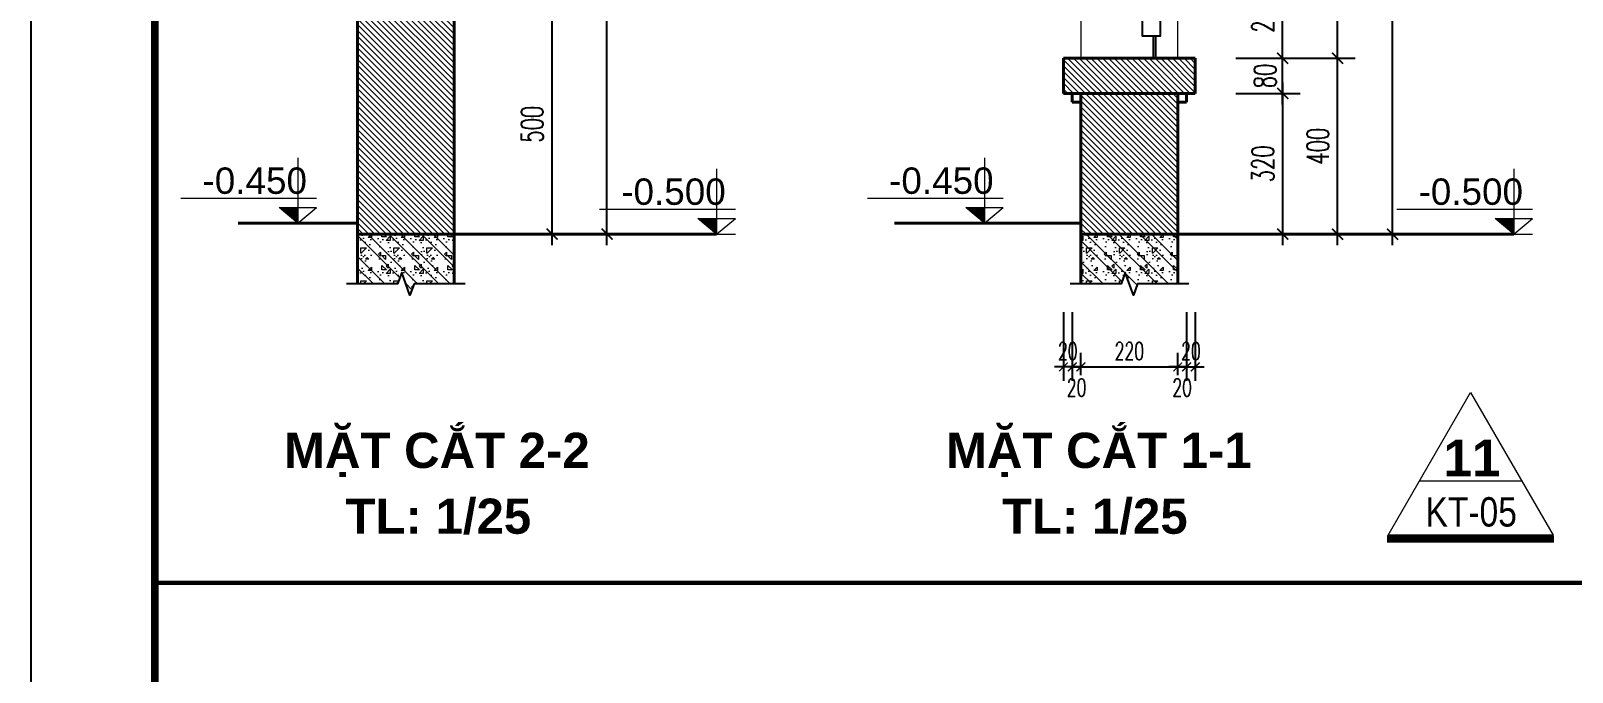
# Model space of a CAD drawing. Header units: millimetres. Extents: x -229618 to 2906, y -178063 to 96806.
# Drawn here: x -147429 to -140418, y -71267 to -68350 of the extents above; entities that cross this region are included whole.
import ezdxf
from ezdxf.enums import TextEntityAlignment as Align

# ---------------------------------------------------------------- set-up
doc = ezdxf.new("R2010")
doc.units = ezdxf.units.MM
doc.header["$LTSCALE"] = 200
doc.header["$MEASUREMENT"] = 0
doc.header["$PDMODE"] = 3
doc.header["$PDSIZE"] = 50
doc.linetypes.add('DASHED2', pattern=[0.375, 0.25, -0.125])
doc.layers.get('0').update_dxf_attribs({"color": 95, "linetype": 'CONTINUOUS'})
doc.layers.get('DEFPOINTS').update_dxf_attribs({"linetype": 'CONTINUOUS'})
for name, color, linetype, lineweight in [('cat', 1, 'CONTINUOUS', 40), ('hatch', 250, 'CONTINUOUS', 5), ('khuat', 8, 'DASHED2', 15), ('thay', 7, 'CONTINUOUS', 18)]:
    doc.layers.add(name, color=color, linetype=linetype, lineweight=lineweight)
for name, color, linetype in [('CUA', 145, 'CONTINUOUS'), ('DIM', 251, 'CONTINUOUS'), ('KHUNGTEN', 7, 'CONTINUOUS'), ('NETTHAY', 252, 'CONTINUOUS'), ('TEXT', 33, 'CONTINUOUS')]:
    doc.layers.add(name, color=color, linetype=linetype)
doc.layers.add('in', color=203, linetype='CONTINUOUS', lineweight=5, plot=False)
doc.styles.add('Aria H B iso', font='Vharialb_0.ttf')
doc.styles.add('Arial N   H iso', font='Vharialn_0.ttf')
doc.styles.add('Arial N  iso', font='vnarialn_0.ttf')
doc.styles.add('Scale', font='vnsimli.shx', dxfattribs={"width": 0.65, "bigfont": 'bigfont.shx'})
doc.dimstyles.new('Scale', dxfattribs={"dimscale": 75, "dimtxt": 2, "dimasz": 1, "dimexe": 1.6, "dimexo": 0, "dimgap": 0.8, "dimtad": 1, "dimdec": 0, "dimzin": 0, "dimdsep": 46, "dimtxsty": 'Scale', "dimblk": 'ARCHTICK', "dimcen": 0.1, "dimdle": 1, "dimclrd": 256, "dimclre": 256, "dimclrt": 3, "dimadec": 0, "dimazin": 0, "dimtfac": 1, "dimtdec": 0, "dimtix": 1, "dimtmove": 2, "dimatfit": 3, "dimldrblk": 'ARCHTICK', "dimfxl": 0, "dimtolj": 1, "dimtzin": 0, "dimarcsym": 0})
pattern_1 = [(135, (-149168.331, 136244.083), (13.2582521, 13.2582521), [])]
pattern_2 = [(180, (-149293.27, 136263.33), (0, 150), [0, -150]), (180, (-149187.3, 136328.18), (0, 150), [0, -150]), (180, (-149192, 136301.77), (0, 150), [0, -150]), (180, (-149244.84, 136314.1), (0, 150), [0, -150]), (180, (-149216.37, 136357.23), (0, 150), [0, -150]), (180, (-149208.73, 136338.16), (0, 150), [0, -150]), (180, (-149222.24, 136370.14), (0, 150), [0, -150]), (180, (-149201.4, 136382.76), (0, 150), [0, -150]), (180, (-149230.16, 136349.9), (0, 150), [0, -150]), (180, (-149182.02, 136350.48), (0, 150), [0, -150]), (180, (-149278.01, 136351.07), (0, 150), [0, -150]), (180, (-149299.73, 136355.18), (0, 150), [0, -150]), (180, (-149288.58, 136339.92), (0, 150), [0, -150]), (180, (-149291.8, 136319.38), (0, 150), [0, -150]), (180, (-149252.76, 136337.28), (0, 150), [0, -150]), (180, (-149251.59, 136295.9), (0, 150), [0, -150]), (180, (-149251.59, 136282.99), (0, 150), [0, -150]), (180, (-149180.55, 136280.05), (0, 150), [0, -150]), (180, (-149239.85, 136297.66), (0, 150), [0, -150]), (180, (-149240.44, 136247.78), (0, 150), [0, -150]), (180, (-149224.29, 136279.76), (0, 150), [0, -150]), (180, (-149225.46, 136265.09), (0, 150), [0, -150]), (180, (-149206.09, 136254.23), (0, 150), [0, -150]), (180, (-149216.07, 136274.19), (0, 150), [0, -150]), (180, (-149209.03, 136280.35), (0, 150), [0, -150]), (135, (-149288.32, 136275.74), (0, 150.000046), [12, -200.1321]), (45, (-149296.8, 136284.23), (150.000046, 0), [12, -200.1321]), (270, (-149288.32, 136292.71), (-150, -3e-14), [16.97055, -133.02945]), (7e-15, (-149283.11, 136277.65), (2e-14, -150), [18, -132]), (270, (-149265.11, 136277.65), (-150, -3e-14), [18, -132]), (135, (-149265.11, 136259.65), (0, 150.000046), [25.4559, -186.6762]), (90, (-149227.6, 136288.02), (150, 9e-15), [25.2, -124.8]), (7e-15, (-149227.6, 136313.22), (2e-14, -150), [25.2, -124.8]), (225, (-149202.4, 136313.22), (-150.000046, -3e-14), [35.6382, -176.4939]), (45, (-149206.26, 136261.05), (150.000046, 0), [10.5, -201.6321]), (315, (-149198.83, 136268.48), (2e-14, -150.000046), [10.5, -201.6321]), (180, (-149191.4, 136261.05), (0, 150), [14.84925, -135.15075]), (180, (-149261.08, 136362.46), (0, 150), [20.625, -129.375]), (90, (-149281.71, 136362.46), (150, 9e-15), [20.625, -129.375]), (315, (-149281.71, 136383.08), (2e-14, -150.000046), [29.1681, -182.96385]), (270, (-149243.74, 136365.45), (-150, -3e-14), [18.75, -131.25]), (180, (-149243.74, 136346.7), (0, 150), [18.75, -131.25]), (45, (-149262.49, 136346.7), (150.000046, 0), [26.51655, -185.61555]), (135, (-149253.28, 136371.22), (0, 150.000046), [12.75, -199.3821]), (45, (-149262.29, 136380.24), (150.000046, 0), [12.75, -199.3821]), (270, (-149253.28, 136389.26), (-150, -3e-14), [18.0312, -131.9688]), (45, (-149194.38, 136360.42), (150.000046, 0), [21.21315, -190.9188]), (180, (-149179.38, 136360.42), (0, 150), [15, -135]), (270, (-149179.38, 136375.42), (-150, -3e-14), [15, -135]), (135, (-149168.33, 136244.08), (74.24621, 74.24621), []), (135, (-149220.83, 136244.08), (74.24621, 74.24621), [])]

# ---------------------------------------------------------------- blocks, each defined once
blk = doc.blocks.new('KhungA3')
at = {"layer": 'DEFPOINTS', "color": 8}
blk.add_lwpolyline([(-3.74, 3.81), (416.31, 3.81), (416.31, 300.81), (-3.74, 300.81)], close=True, dxfattribs=at)
at = {"layer": 'KHUNGTEN', "color": 4, "const_width": 0.724}
blk.add_lwpolyline([(7.54, 8.99), (411.13, 8.99), (411.13, 295.64), (7.54, 295.64)], close=True, dxfattribs=at)
blk = doc.blocks.new('_ArchTick')
at = {"color": 0, "linetype": 'ByBlock', "const_width": 0.15}
blk.add_lwpolyline([(-0.5, -0.5), (0.5, 0.5)], dxfattribs=at)
blk = doc.blocks.new('*D1585')
at = {"layer": 'DEFPOINTS', "color": 0}
for p in [(-141947.7, -68474.7), (-141735.2, -68474.7), (-141947.7, -68634.7)]:
    blk.add_point(p, dxfattribs=at)
at = {"layer": 'DIM', "lineweight": -2}
for p, q in [((-141947.7, -68474.7), (-141655.2, -68474.7)), ((-141735.2, -68684.7), (-141735.2, -68424.7)), ((-141947.7, -68634.7), (-141655.2, -68634.7))]:
    blk.add_line(p, q, dxfattribs=at)
at = {"layer": 'DIM', "lineweight": -2, "xscale": 50, "yscale": 50, "zscale": 50}
for p, rotation in [((-141735.2, -68474.7), 90), ((-141735.2, -68634.7), 270)]:
    blk.add_blockref('_ArchTick', p, dxfattribs=dict(at, rotation=rotation))
at = {"layer": 'DIM', "color": 3, "insert": (-141815.5, -68554.7), "char_height": 100, "attachment_point": 5, "rotation": 90, "style": 'Scale'}
blk.add_mtext('\\A1;80', dxfattribs=at)
blk = doc.blocks.new('*D1586')
at = {"layer": 'DEFPOINTS', "color": 0}
for p in [(-141947.7, -68074.7), (-141735.2, -68074.7), (-141947.7, -68474.7)]:
    blk.add_point(p, dxfattribs=at)
at = {"layer": 'DIM', "lineweight": -2}
for p, q in [((-141735.2, -68524.7), (-141735.2, -68024.7)), ((-141947.7, -68074.7), (-141655.2, -68074.7)), ((-141947.7, -68474.7), (-141655.2, -68474.7))]:
    blk.add_line(p, q, dxfattribs=at)
at = {"layer": 'DIM', "lineweight": -2, "xscale": 50, "yscale": 50, "zscale": 50}
for p, rotation in [((-141735.2, -68074.7), 90), ((-141735.2, -68474.7), 270)]:
    blk.add_blockref('_ArchTick', p, dxfattribs=dict(at, rotation=rotation))
at = {"layer": 'DIM', "color": 3, "insert": (-141825.2, -68274.7), "char_height": 100, "attachment_point": 5, "rotation": 90, "style": 'Scale'}
blk.add_mtext('\\A1;200', dxfattribs=at)
blk = doc.blocks.new('*D1592')
at = {"layer": 'DEFPOINTS', "color": 0}
for p in [(-141940.7, -68474.7), (-141485.2, -68474.7), (-141940.7, -69274.7)]:
    blk.add_point(p, dxfattribs=at)
at = {"layer": 'DIM', "lineweight": -2}
for p, q in [((-141940.7, -68474.7), (-141405.2, -68474.7)), ((-141485.2, -69324.7), (-141485.2, -68424.7)), ((-141940.7, -69274.7), (-141405.2, -69274.7))]:
    blk.add_line(p, q, dxfattribs=at)
at = {"layer": 'DIM', "lineweight": -2, "xscale": 50, "yscale": 50, "zscale": 50}
for p, rotation in [((-141485.2, -68474.7), 90), ((-141485.2, -69274.7), 270)]:
    blk.add_blockref('_ArchTick', p, dxfattribs=dict(at, rotation=rotation))
at = {"layer": 'DIM', "color": 3, "insert": (-141575.2, -68874.7), "char_height": 100, "attachment_point": 5, "rotation": 90, "style": 'Scale'}
blk.add_mtext('\\A1;400', dxfattribs=at)
blk = doc.blocks.new('*D1593')
at = {"layer": 'DEFPOINTS', "color": 0}
for p in [(-141940.7, -65074.7), (-141485.2, -65074.7), (-141940.7, -68474.7)]:
    blk.add_point(p, dxfattribs=at)
at = {"layer": 'DIM', "lineweight": -2}
for p, q in [((-141485.2, -68524.7), (-141485.2, -65024.7)), ((-141940.7, -65074.7), (-141405.2, -65074.7)), ((-141940.7, -68474.7), (-141405.2, -68474.7))]:
    blk.add_line(p, q, dxfattribs=at)
at = {"layer": 'DIM', "lineweight": -2, "xscale": 50, "yscale": 50, "zscale": 50}
for p, rotation in [((-141485.2, -65074.7), 90), ((-141485.2, -68474.7), 270)]:
    blk.add_blockref('_ArchTick', p, dxfattribs=dict(at, rotation=rotation))
at = {"layer": 'DIM', "color": 3, "insert": (-141575.2, -66774.7), "char_height": 100, "attachment_point": 5, "rotation": 90, "style": 'Scale'}
blk.add_mtext('\\A1;1700', dxfattribs=at)
blk = doc.blocks.new('*D1594')
at = {"layer": 'DEFPOINTS', "color": 0, "linetype": 'Continuous'}
for p in [(-142212.4, -69878.7), (-142652.4, -69902.1), (-142212.4, -69916.2)]:
    blk.add_point(p, dxfattribs=at)
at = {"layer": 'DIM', "linetype": 'Continuous', "lineweight": -2}
for p, q in [((-142652.4, -69902.1), (-142652.4, -69814.7)), ((-142212.4, -69916.2), (-142212.4, -69814.7)), ((-142692.4, -69878.7), (-142172.4, -69878.7))]:
    blk.add_line(p, q, dxfattribs=at)
at = {"layer": 'DIM', "linetype": 'Continuous', "lineweight": -2, "xscale": 40, "yscale": 40, "zscale": 40, "rotation": 180}
blk.add_blockref('_ArchTick', (-142652.4, -69878.7), dxfattribs=at)
at = {"layer": 'DIM', "linetype": 'Continuous', "lineweight": -2, "xscale": 40, "yscale": 40, "zscale": 40}
blk.add_blockref('_ArchTick', (-142212.4, -69878.7), dxfattribs=at)
at = {"layer": 'DIM', "color": 3, "linetype": 'Continuous', "insert": (-142432.4, -69806.7), "char_height": 80, "attachment_point": 5, "style": 'Scale'}
blk.add_mtext('\\A1;220', dxfattribs=at)
blk = doc.blocks.new('*D1595')
at = {"layer": 'DEFPOINTS', "color": 0, "linetype": 'Continuous'}
for p in [(-142172.4, -69629.2), (-142172.4, -69878.7), (-142212.4, -69916.2)]:
    blk.add_point(p, dxfattribs=at)
at = {"layer": 'DIM', "linetype": 'Continuous', "lineweight": -2}
for p, q in [((-142172.4, -69629.2), (-142172.4, -69942.7)), ((-142212.4, -69916.2), (-142212.4, -69814.7)), ((-142212.4, -69878.7), (-142252.4, -69878.7)), ((-142212.4, -69878.7), (-142172.4, -69878.7)), ((-142172.4, -69878.7), (-142132.4, -69878.7))]:
    blk.add_line(p, q, dxfattribs=at)
at = {"layer": 'DIM', "linetype": 'Continuous', "lineweight": -2, "xscale": 40, "yscale": 40, "zscale": 40}
blk.add_blockref('_ArchTick', (-142212.4, -69878.7), dxfattribs=at)
at = {"layer": 'DIM', "linetype": 'Continuous', "lineweight": -2, "xscale": 40, "yscale": 40, "zscale": 40, "rotation": 180}
blk.add_blockref('_ArchTick', (-142172.4, -69878.7), dxfattribs=at)
at = {"layer": 'DIM', "color": 3, "linetype": 'Continuous', "insert": (-142192.4, -69972.5), "char_height": 80, "attachment_point": 5, "style": 'Scale'}
blk.add_mtext('\\A1;20', dxfattribs=at)
blk = doc.blocks.new('*D1596')
at = {"layer": 'DEFPOINTS', "color": 0, "linetype": 'Continuous'}
for p in [(-142172.4, -69629.2), (-142132.4, -69629.2), (-142132.4, -69878.7)]:
    blk.add_point(p, dxfattribs=at)
at = {"layer": 'DIM', "linetype": 'Continuous', "lineweight": -2}
for p, q in [((-142172.4, -69629.2), (-142172.4, -69942.7)), ((-142132.4, -69629.2), (-142132.4, -69942.7)), ((-142172.4, -69878.7), (-142212.4, -69878.7)), ((-142172.4, -69878.7), (-142132.4, -69878.7)), ((-142132.4, -69878.7), (-142092.4, -69878.7))]:
    blk.add_line(p, q, dxfattribs=at)
at = {"layer": 'DIM', "linetype": 'Continuous', "lineweight": -2, "xscale": 40, "yscale": 40, "zscale": 40}
blk.add_blockref('_ArchTick', (-142172.4, -69878.7), dxfattribs=at)
at = {"layer": 'DIM', "linetype": 'Continuous', "lineweight": -2, "xscale": 40, "yscale": 40, "zscale": 40, "rotation": 180}
blk.add_blockref('_ArchTick', (-142132.4, -69878.7), dxfattribs=at)
at = {"layer": 'DIM', "color": 3, "linetype": 'Continuous', "insert": (-142152.4, -69806.7), "char_height": 80, "attachment_point": 5, "style": 'Scale'}
blk.add_mtext('\\A1;20', dxfattribs=at)
blk = doc.blocks.new('*D1597')
at = {"layer": 'DEFPOINTS', "color": 0, "linetype": 'Continuous'}
for p in [(-142692.4, -69629.2), (-142692.4, -69878.7), (-142652.4, -69916.2)]:
    blk.add_point(p, dxfattribs=at)
at = {"layer": 'DIM', "linetype": 'Continuous', "lineweight": -2}
for p, q in [((-142692.4, -69629.2), (-142692.4, -69942.7)), ((-142652.4, -69916.2), (-142652.4, -69814.7)), ((-142692.4, -69878.7), (-142732.4, -69878.7)), ((-142652.4, -69878.7), (-142692.4, -69878.7)), ((-142652.4, -69878.7), (-142612.4, -69878.7))]:
    blk.add_line(p, q, dxfattribs=at)
at = {"layer": 'DIM', "linetype": 'Continuous', "lineweight": -2, "xscale": 40, "yscale": 40, "zscale": 40}
blk.add_blockref('_ArchTick', (-142692.4, -69878.7), dxfattribs=at)
at = {"layer": 'DIM', "linetype": 'Continuous', "lineweight": -2, "xscale": 40, "yscale": 40, "zscale": 40, "rotation": 180}
blk.add_blockref('_ArchTick', (-142652.4, -69878.7), dxfattribs=at)
at = {"layer": 'DIM', "color": 3, "linetype": 'Continuous', "insert": (-142672.4, -69972.5), "char_height": 80, "attachment_point": 5, "style": 'Scale'}
blk.add_mtext('\\A1;20', dxfattribs=at)
blk = doc.blocks.new('*D1598')
at = {"layer": 'DEFPOINTS', "color": 0, "linetype": 'Continuous'}
for p in [(-142732.4, -69629.2), (-142692.4, -69629.2), (-142732.4, -69878.7)]:
    blk.add_point(p, dxfattribs=at)
at = {"layer": 'DIM', "linetype": 'Continuous', "lineweight": -2}
for p, q in [((-142732.4, -69629.2), (-142732.4, -69942.7)), ((-142692.4, -69629.2), (-142692.4, -69942.7)), ((-142732.4, -69878.7), (-142772.4, -69878.7)), ((-142692.4, -69878.7), (-142732.4, -69878.7)), ((-142692.4, -69878.7), (-142652.4, -69878.7))]:
    blk.add_line(p, q, dxfattribs=at)
at = {"layer": 'DIM', "linetype": 'Continuous', "lineweight": -2, "xscale": 40, "yscale": 40, "zscale": 40}
blk.add_blockref('_ArchTick', (-142732.4, -69878.7), dxfattribs=at)
at = {"layer": 'DIM', "linetype": 'Continuous', "lineweight": -2, "xscale": 40, "yscale": 40, "zscale": 40, "rotation": 180}
blk.add_blockref('_ArchTick', (-142692.4, -69878.7), dxfattribs=at)
at = {"layer": 'DIM', "color": 3, "linetype": 'Continuous', "insert": (-142712.4, -69806.7), "char_height": 80, "attachment_point": 5, "style": 'Scale'}
blk.add_mtext('\\A1;20', dxfattribs=at)
blk = doc.blocks.new('*D1599')
at = {"layer": 'DEFPOINTS', "color": 0}
for p in [(-141947.7, -68634.7), (-141947.7, -69274.7), (-141735.2, -69274.7)]:
    blk.add_point(p, dxfattribs=at)
at = {"layer": 'DIM', "lineweight": -2}
for p, q in [((-141735.2, -68584.7), (-141735.2, -69324.7)), ((-141947.7, -68634.7), (-141655.2, -68634.7)), ((-141947.7, -69274.7), (-141655.2, -69274.7))]:
    blk.add_line(p, q, dxfattribs=at)
at = {"layer": 'DIM', "lineweight": -2, "xscale": 50, "yscale": 50, "zscale": 50}
for p, rotation in [((-141735.2, -68634.7), 90), ((-141735.2, -69274.7), 270)]:
    blk.add_blockref('_ArchTick', p, dxfattribs=dict(at, rotation=rotation))
at = {"layer": 'DIM', "color": 3, "insert": (-141825.2, -68954.7), "char_height": 100, "attachment_point": 5, "rotation": 90, "style": 'Scale'}
blk.add_mtext('\\A1;320', dxfattribs=at)
blk = doc.blocks.new('cao do')
at = {"layer": 'thay'}
for p, q in [((0, 445), (0, 0)), ((798, 170), (-128, 170)), ((0, 0), (-128, 106)), ((128, 106), (-128, 106)), ((0, 0), (128, 106))]:
    blk.add_line(p, q, dxfattribs=at)
at = {"layer": 'thay', "ltscale": 600}
blk.add_line((128, 0), (-128, 0), dxfattribs=at)
at = {"layer": 'thay', "color": 150, "ltscale": 600}
blk.add_solid([(0, 0), (0, 106), (128, 106)], dxfattribs=at)
at = {"layer": 'TEXT', "style": 'Arial N  iso'}
blk.add_attdef('%%P0.000', text='', height=200, dxfattribs=at).set_placement((70, 290), align=Align.MIDDLE_LEFT)
blk = doc.blocks.new('*D1615')
at = {"layer": 'DEFPOINTS', "color": 0}
for p in [(-141940.7, -65074.7), (-141235.2, -65074.7), (-141940.7, -69274.7)]:
    blk.add_point(p, dxfattribs=at)
at = {"layer": 'DIM', "lineweight": -2}
for p, q in [((-141235.2, -69324.7), (-141235.2, -65024.7)), ((-141940.7, -65074.7), (-141155.2, -65074.7)), ((-141940.7, -69274.7), (-141155.2, -69274.7))]:
    blk.add_line(p, q, dxfattribs=at)
at = {"layer": 'DIM', "lineweight": -2, "xscale": 50, "yscale": 50, "zscale": 50}
for p, rotation in [((-141235.2, -65074.7), 90), ((-141235.2, -69274.7), 270)]:
    blk.add_blockref('_ArchTick', p, dxfattribs=dict(at, rotation=rotation))
at = {"layer": 'DIM', "color": 3, "insert": (-141325.2, -67174.7), "char_height": 100, "attachment_point": 5, "rotation": 90, "style": 'Scale'}
blk.add_mtext('\\A1;2100', dxfattribs=at)
blk = doc.blocks.new('*D1616')
at = {"layer": 'DEFPOINTS', "color": 0}
for p in [(-145240.6, -68274.7), (-145058.2, -68274.7), (-145240.6, -69274.7)]:
    blk.add_point(p, dxfattribs=at)
at = {"layer": 'DIM', "lineweight": -2}
for p, q in [((-145240.6, -68274.7), (-144978.2, -68274.7)), ((-145058.2, -69324.7), (-145058.2, -68224.7)), ((-145240.6, -69274.7), (-144978.2, -69274.7))]:
    blk.add_line(p, q, dxfattribs=at)
at = {"layer": 'DIM', "lineweight": -2, "xscale": 50, "yscale": 50, "zscale": 50}
for p, rotation in [((-145058.2, -68274.7), 90), ((-145058.2, -69274.7), 270)]:
    blk.add_blockref('_ArchTick', p, dxfattribs=dict(at, rotation=rotation))
at = {"layer": 'DIM', "color": 3, "insert": (-145148.2, -68774.7), "char_height": 100, "attachment_point": 5, "rotation": 90, "style": 'Scale'}
blk.add_mtext('\\A1;500', dxfattribs=at)
blk = doc.blocks.new('*D1623')
at = {"layer": 'DEFPOINTS', "color": 0}
for p in [(-145240.6, -64774.7), (-144808.2, -64774.7), (-145240.6, -69274.7)]:
    blk.add_point(p, dxfattribs=at)
at = {"layer": 'DIM', "lineweight": -2}
for p, q in [((-144808.2, -69324.7), (-144808.2, -64724.7)), ((-145240.6, -64774.7), (-144728.2, -64774.7)), ((-145240.6, -69274.7), (-144728.2, -69274.7))]:
    blk.add_line(p, q, dxfattribs=at)
at = {"layer": 'DIM', "lineweight": -2, "xscale": 50, "yscale": 50, "zscale": 50}
for p, rotation in [((-144808.2, -64774.7), 90), ((-144808.2, -69274.7), 270)]:
    blk.add_blockref('_ArchTick', p, dxfattribs=dict(at, rotation=rotation))
at = {"layer": 'DIM', "color": 3, "insert": (-144898.2, -67024.7), "char_height": 100, "attachment_point": 5, "rotation": 90, "style": 'Scale'}
blk.add_mtext('\\A1;2250', dxfattribs=at)
blk = doc.blocks.new('ct')
at = {"layer": 'thay', "ltscale": 600}
blk.add_line((8891, 0), (-8891, 0), dxfattribs=at)
blk.add_lwpolyline([(0, 15400), (14294, -9358), (-14294, -9358)], close=True, dxfattribs=at)
at = {"layer": 'thay', "color": 1, "ltscale": 600, "const_width": 1270}
blk.add_lwpolyline([(-14464, -9993), (14464, -9993)], dxfattribs=at)
at = {"layer": 'TEXT'}
for tag, height, style, p in [('01', 6350, 'Aria H B iso', (238, 862)), ('KT-00', 5080, 'Arial N   H iso', (96, -7856))]:
    blk.add_attdef(tag, text='', height=height, dxfattribs=dict(at, style=style)).set_placement(p, align=Align.CENTER)

msp = doc.modelspace()

# ---------------------------------------------------------------- hatches: boundary and pattern name
at = {"layer": 'hatch'}
h = msp.add_hatch(dxfattribs=at)
h.set_pattern_fill('ANSI31', color=256, scale=150, style=0)
h.set_pattern_definition(pattern_1)
h.paths.add_polyline_path([(-145943, -65274.7), (-145503, -65274.7), (-145503, -65074.7), (-145943, -65074.7), (-145943, -64774.7), (-145283, -64774.7), (-145283, -65674.7), (-145723, -65674.7), (-145723, -66274.7), (-145503, -66274.7), (-145503, -66674.7), (-145723, -66674.7), (-145723, -67274.7), (-145503, -67274.7), (-145503, -67674.7), (-145723, -67674.7), (-145723, -68274.7), (-145503, -68274.7), (-145503, -69274.7), (-145943, -69274.7)])
h = msp.add_hatch(dxfattribs=at)
h.set_pattern_fill('ANSI31', color=256, scale=150, style=0)
h.set_pattern_definition(pattern_1)
h.paths.add_polyline_path([(-142732.4, -68474.7), (-142132.4, -68474.7), (-142132.4, -68634.7), (-142212.4, -68634.7), (-142652.4, -68634.7), (-142732.4, -68634.7)])
h.paths.add_polyline_path([(-142652.4, -68634.7), (-142212.4, -68634.7), (-142212.4, -69274.7), (-142652.4, -69274.7)])
h = msp.add_hatch(dxfattribs=at)
h.set_pattern_fill('BT', color=256, scale=150, style=0)
h.set_pattern_definition(pattern_2)
h.paths.add_polyline_path([(-145943, -69274.7), (-145503, -69274.7), (-145503, -69501.3), (-145685.5, -69501.3), (-145704.2, -69552.8), (-145741.7, -69449.7), (-145760.5, -69501.3), (-145943, -69501.3)])
h = msp.add_hatch(dxfattribs=at)
h.set_pattern_fill('BT', color=256, scale=150, style=0)
h.set_pattern_definition(pattern_2)
h.paths.add_polyline_path([(-142652.4, -69274.7), (-142212.4, -69274.7), (-142212.4, -69501.3), (-142394.9, -69501.3), (-142413.7, -69552.8), (-142451.2, -69449.7), (-142469.9, -69501.3), (-142652.4, -69501.3)])

# ---------------------------------------------------------------- linework, layer by layer
at = {"layer": 'cat', "linetype": 'Continuous'}
for p, q in [((-142732.4, -68474.7), (-142132.4, -68474.7)), ((-142732.4, -68474.7), (-142732.4, -68634.7)), ((-142132.4, -68474.7), (-142132.4, -68634.7)), ((-142652.4, -68634.7), (-142732.4, -68634.7)), ((-142692.4, -68634.7), (-142692.4, -68674.7)), ((-142652.4, -68634.7), (-142652.4, -69274.7)), ((-142212.4, -68634.7), (-142652.4, -68634.7)), ((-142212.4, -68634.7), (-142132.4, -68634.7)), ((-142212.4, -68634.7), (-142212.4, -69274.7)), ((-142172.4, -68634.7), (-142172.4, -68674.7)), ((-146485.7, -69224.7), (-145943, -69224.7)), ((-143500.8, -69224.7), (-142652.4, -69224.7)), ((-145503, -69274.7), (-144309.7, -69274.7)), ((-142652.4, -69274.7), (-142652.4, -69501.3)), ((-142212.4, -69274.7), (-142652.4, -69274.7)), ((-142212.4, -69274.7), (-142212.4, -69501.3)), ((-142212.4, -69274.7), (-140683.5, -69274.7))]:
    msp.add_line(p, q, dxfattribs=at)
at = {"layer": 'cat'}
for p, q in [((-142692.4, -68674.7), (-142652.4, -68674.7)), ((-142172.4, -68674.7), (-142212.4, -68674.7)), ((-145503, -69274.7), (-145943, -69274.7))]:
    msp.add_line(p, q, dxfattribs=at)
for points in [[(-145943, -64774.7), (-145283, -64774.7), (-145283, -65674.7), (-145723, -65674.7), (-145723, -66274.7), (-145503, -66274.7), (-145503, -66674.7), (-145723, -66674.7), (-145723, -67274.7), (-145503, -67274.7), (-145503, -67674.7), (-145723, -67674.7), (-145723, -68274.7), (-145503, -68274.7), (-145503, -69501.3)], [(-145943, -69501.3), (-145943, -64774.7)]]:
    msp.add_lwpolyline(points, dxfattribs=at)
at = {"layer": 'CUA'}
msp.add_lwpolyline([(-142292.4, -65434.7), (-142292.4, -68374.7), (-142372.4, -68374.7), (-142372.4, -65374.7)], dxfattribs=at)
at = {"layer": 'DIM', "linetype": 'Continuous'}
for points in [[(-145453, -69501.3), (-145685.5, -69501.3), (-145704.2, -69552.8), (-145741.7, -69449.7), (-145760.5, -69501.3), (-145993, -69501.3)], [(-142162.4, -69501.3), (-142394.9, -69501.3), (-142413.7, -69552.8), (-142451.2, -69449.7), (-142469.9, -69501.3), (-142702.4, -69501.3)]]:
    msp.add_lwpolyline(points, dxfattribs=at)
at = {"layer": 'in'}
msp.add_lwpolyline([(-147428.7, -63850.5), (-126426.6, -63850.5), (-126426.6, -78700.5), (-147428.7, -78700.5)], close=True, dxfattribs=at)
at = {"layer": 'khuat', "color": 5, "ltscale": 2, "const_width": 20}
msp.add_lwpolyline([(-146864.7, -70861), (-128985.3, -70861)], dxfattribs=at)
at = {"layer": 'NETTHAY', "linetype": 'Continuous'}
for p, q in [((-142322.4, -68474.7), (-142322.4, -68374.7)), ((-142312.4, -68474.7), (-142312.4, -68374.7))]:
    msp.add_line(p, q, dxfattribs=at)
at = {"layer": 'thay'}
msp.add_line((-142652.4, -65124.7), (-142652.4, -68474.7), dxfattribs=at)
at = {"layer": 'thay', "linetype": 'Continuous'}
msp.add_line((-142212.4, -68474.7), (-142212.4, -65124.7), dxfattribs=at)

# ---------------------------------------------------------------- block references
at = {"layer": 'CUA', "xscale": 0.02624671906232834, "yscale": 0.02624671906232834, "zscale": 0.02624671916010467}
msp.add_blockref('ct', (-140880.4, -70398.6), dxfattribs=at).add_auto_attribs({'KT-00': 'kt-05', '01': '11'})
at = {"layer": 'thay', "xscale": 50, "yscale": 50, "zscale": 50.00000000000006}
msp.add_blockref('KhungA3', (-147241.8, -78891.2), dxfattribs=at)
at = {"layer": 'thay', "linetype": 'Continuous'}
ref = msp.add_blockref('cao do', (-146214.3, -69224.7), dxfattribs=dict(at, xscale=-0.6666666666278616, yscale=0.6666666666569654, zscale=0.6666666666666666))
ref.add_attrib('%%P0.000', '-0.450', dxfattribs={"layer": 'TEXT', "height": 120, "style": 'Arial N  iso'}).set_placement((-146648, -69031.3), align=Align.MIDDLE_LEFT)
ref = msp.add_blockref('cao do', (-144309.7, -69274.7), dxfattribs=dict(at, xscale=-0.6666666666278616, yscale=0.6666666666569654, zscale=0.6666666666666666))
ref.add_attrib('%%P0.000', '-0.500', dxfattribs={"layer": 'TEXT', "height": 120, "style": 'Arial N  iso'}).set_placement((-144743.4, -69081.3), align=Align.MIDDLE_LEFT)
ref = msp.add_blockref('cao do', (-143091.5, -69224.7), dxfattribs=dict(at, xscale=-0.6666666666278616, yscale=0.6666666666569654, zscale=0.6666666666666666))
ref.add_attrib('%%P0.000', '-0.450', dxfattribs={"layer": 'TEXT', "height": 120, "style": 'Arial N  iso'}).set_placement((-143525.2, -69031.3), align=Align.MIDDLE_LEFT)
ref = msp.add_blockref('cao do', (-140683.5, -69274.7), dxfattribs=dict(at, xscale=-0.6666666666278616, yscale=0.6666666666569654, zscale=0.6666666666666666))
ref.add_attrib('%%P0.000', '-0.500', dxfattribs={"layer": 'TEXT', "height": 120, "style": 'Arial N  iso'}).set_placement((-141117.2, -69081.3), align=Align.MIDDLE_LEFT)

# ---------------------------------------------------------------- texts
at = {"layer": 'TEXT', "style": 'Aria H B iso'}
for s, p in [('mÆt c¾t 2-2', (-145581.9, -70338.1)), ('mÆt c¾t 1-1', (-142571.1, -70338.1)), ('tl: 1/25', (-145575.3, -70637.7)), ('tl: 1/25', (-142589.6, -70637.7))]:
    msp.add_text(s, height=160, dxfattribs=at).set_placement(p, align=Align.CENTER)

# ---------------------------------------------------------------- dimensions: what is measured, and where the dimension line sits
at = {"layer": 'DIM'}
for base, p1, p2, picture, middle in [((-144808.2, -64774.7), (-145240.6, -69274.7), (-145240.6, -64774.7), '*D1623', (-144898.2, -67024.7)), ((-141485.2, -65074.7), (-141940.7, -68474.7), (-141940.7, -65074.7), '*D1593', (-141575.2, -66774.7)), ((-141235.2, -65074.7), (-141940.7, -69274.7), (-141940.7, -65074.7), '*D1615', (-141325.2, -67174.7)), ((-141735.2, -68074.7), (-141947.7, -68474.7), (-141947.7, -68074.7), '*D1586', (-141825.2, -68274.7)), ((-145058.2, -68274.7), (-145240.6, -69274.7), (-145240.6, -68274.7), '*D1616', (-145148.2, -68774.7)), ((-141485.2, -68474.7), (-141940.7, -69274.7), (-141940.7, -68474.7), '*D1592', (-141575.2, -68874.7)), ((-141735.2, -69274.7), (-141947.7, -68634.7), (-141947.7, -69274.7), '*D1599', (-141825.2, -68954.7))]:
    dim = msp.add_linear_dim(base=base, p1=p1, p2=p2, angle=90, dimstyle='Scale', override={"dimscale": 50, "dimlfac": 0.5}, dxfattribs=at)
    dim.commit()
    dim.dimension.update_dxf_attribs({"geometry": picture, "text_midpoint": middle})
dim = msp.add_linear_dim(base=(-141735.2, -68474.7), p1=(-141947.7, -68634.7), p2=(-141947.7, -68474.7), angle=90, dimstyle='Scale', override={"dimscale": 50, "dimlfac": 0.5}, dxfattribs=at)
dim.commit()
dim.dimension.update_dxf_attribs({"geometry": '*D1585', "text_midpoint": (-141815.5, -68554.7), "dimtype": 160})
at = {"layer": 'DIM', "linetype": 'Continuous'}
for base, p1, p2, angle, picture, middle in [((-142732.4, -69878.7), (-142692.4, -69629.2), (-142732.4, -69629.2), 180, '*D1598', (-142712.4, -69806.7)), ((-142132.4, -69878.7), (-142172.4, -69629.2), (-142132.4, -69629.2), 0, '*D1596', (-142152.4, -69806.7)), ((-142212.4, -69878.7), (-142652.4, -69902.1), (-142212.4, -69916.2), 0, '*D1594', (-142432.4, -69806.7))]:
    dim = msp.add_linear_dim(base=base, p1=p1, p2=p2, angle=angle, dimstyle='Scale', override={"dimscale": 40, "dimlfac": 0.5}, dxfattribs=at)
    dim.commit()
    dim.dimension.update_dxf_attribs({"geometry": picture, "text_midpoint": middle})
for base, p1, p2, angle, picture, middle in [((-142692.4, -69878.7), (-142652.4, -69916.2), (-142692.4, -69629.2), 180, '*D1597', (-142672.4, -69972.5)), ((-142172.4, -69878.7), (-142212.4, -69916.2), (-142172.4, -69629.2), 0, '*D1595', (-142192.4, -69972.5))]:
    dim = msp.add_linear_dim(base=base, p1=p1, p2=p2, angle=angle, dimstyle='Scale', override={"dimscale": 40, "dimlfac": 0.5}, dxfattribs=at)
    dim.commit()
    dim.dimension.update_dxf_attribs({"geometry": picture, "text_midpoint": middle, "dimtype": 160})

doc.saveas('drawing.dxf')
